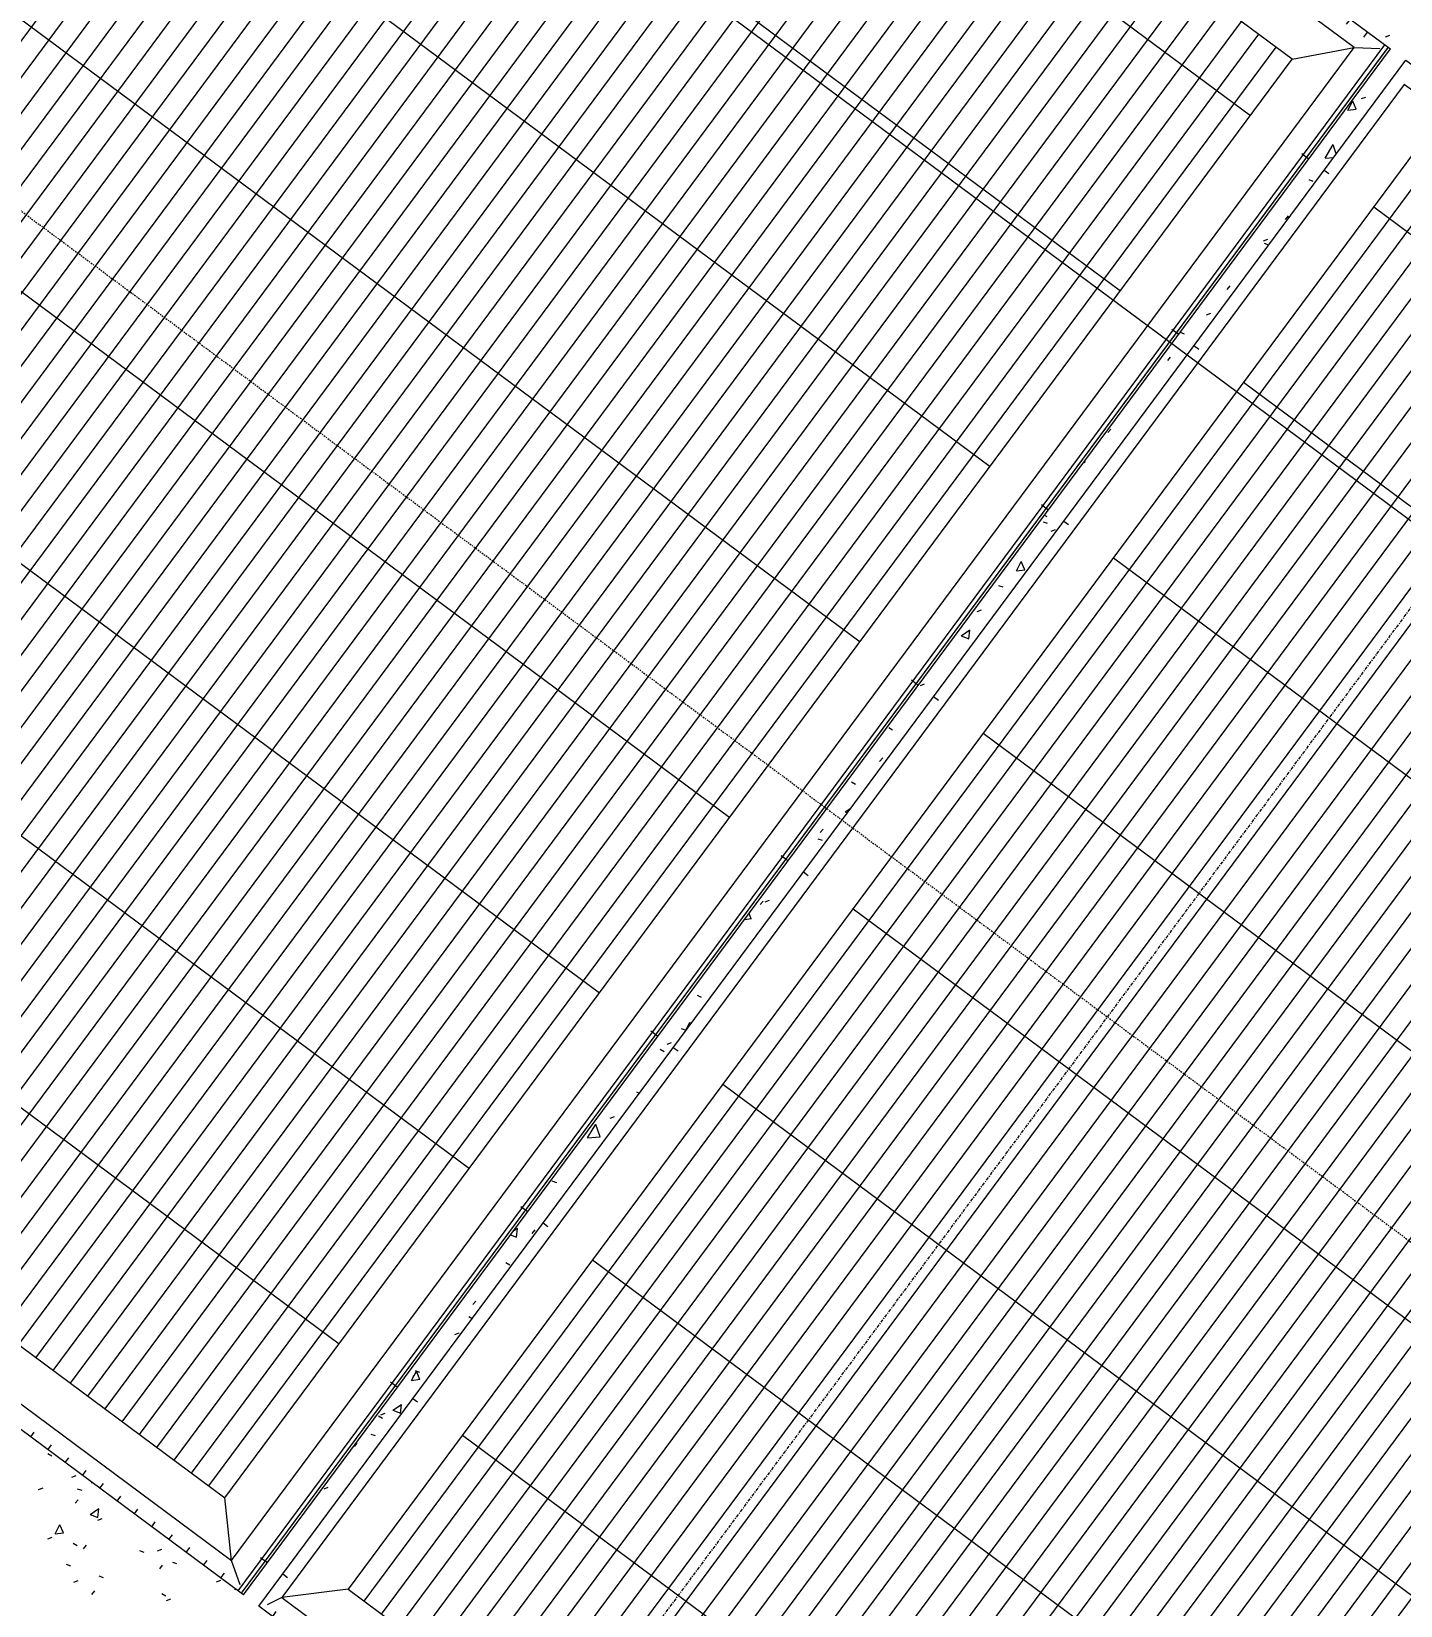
# Model space of a CAD drawing. Header units: centimetres. Extents: x -4512 to 25286, y -2765 to 13485.
# Drawn here: x 21148.8 to 21274.1, y 10976.3 to 11120.4 of the extents above; entities that cross this region are included whole.
import ezdxf

# ---------------------------------------------------------------- set-up
doc = ezdxf.new("R2010")
doc.units = ezdxf.units.CM
for name, pattern in [('_3D Schnittbereich_', [0.6, 0.4, -0.2]), ('_Schnittlinie_', [0.6, 0.3, -0.1, 0.1, -0.1]), ('DB_Strichpunkt', [0.28, 0.15, -0.065, 0, -0.065]), ('Grundgrenze', [0.9, 0.4, -0.1, 0.1, -0.1, 0.1, -0.1])]:
    doc.linetypes.add(name, pattern=pattern)
for name, color, linetype, lineweight in [('A-ANNO-DIMS', 7, 'Continuous', 5), ('A-ANNO-DIMS-50', 7, 'Continuous', 5), ('A-FLOR', 7, 'Continuous', 9), ('A-FLOR-PATT', 7, 'Continuous', 9), ('Q-SPCQ', 7, 'Continuous', 9), ('S-GRID', 7, 'Continuous', 5)]:
    doc.layers.add(name, color=color, linetype=linetype, lineweight=lineweight)
doc.layers.add('C-PROP-LINE', color=96, linetype='Grundgrenze', lineweight=25, true_color=0x008000)
doc.layers.add('G-ANNO-SYMB', color=9, linetype='_3D Schnittbereich_', lineweight=5, true_color=0xc0c0c0)
doc.styles.add('Arial Unicode MS_3', font='ARIALUNI.ttf', dxfattribs={"width": 0.8, "height": 9})
doc.dimstyles.new('M_1_100', dxfattribs={"dimscale": 30.48, "dimtxt": 9.052604, "dimasz": 0.098425, "dimexe": 0.246063, "dimexo": 0.0625, "dimgap": 0.032808, "dimtad": 1, "dimdec": 1, "dimrnd": 0.5, "dimdsep": 46, "dimtxsty": 'Arial Unicode MS_3', "dimblk1": 'OBLIQUE', "dimblk2": 'OBLIQUE', "dimsah": 1, "dimcen": 0.09, "dimazin": 0, "dimtfac": 1, "dimtdec": 4, "dimtix": 1, "dimtmove": 0, "dimatfit": 3, "dimfxl": 0.246063, "dimfxlon": 1, "dimtvp": 1, "dimtolj": 1, "dimtzin": 0, "dimlwd": 13, "dimlwe": 13, "dimarcsym": 2})

# ---------------------------------------------------------------- blocks, each defined once
blk = doc.blocks.new('HNP_M5_Solarpaneel_parametrisch ohne Füße - HNP_Solarpaneel_1134x1762-7903408-DD - FOK AF 300')
at = {"layer": 'Q-SPCQ', "lineweight": 5, "true_color": 0xe0e0e0}
h = blk.add_hatch(dxfattribs=at)
h.set_pattern_fill('FP_2', color=254, style=0, pattern_type=2)
h.set_pattern_definition([(180, (88.1, 113.27), (0, -0.3473), []), (270, (88.1, 113.27), (20, 1e-15), [])])
h.paths.add_polyline_path([(176.2, 113.4), (0, 113.4), (0.03, 113.14), (176.2, 113.14)])
h = blk.add_hatch(dxfattribs=at)
h.set_pattern_fill('FP_3', color=254, style=0, pattern_type=2)
h.set_pattern_definition([(0, (88.1, 56.44), (0, 1.97), []), (90, (88.1, 56.44), (-20, 1e-15), [])])
h.paths.add_polyline_path([(176.2, 113.14), (0, 113.14), (0, -0.26), (176.2, -0.26), (176.2, 112.6)])
h.paths.add_polyline_path([(175.65, 112.6), (175.65, 0.28), (0.55, 0.28), (0.59, 112.6), (175.12, 112.6)])
h.paths.add_polyline_path([(170.09, 106.75), (6.11, 106.75), (6.11, 5.39), (170.09, 5.39), (170.09, 102.11)])
at = {"layer": 'Q-SPCQ', "lineweight": 5}
for p, q in [((176.2, 113.4), (0, 113.4)), ((0, 113.14), (0, 113.4)), ((176.2, 113.4), (0, 113.4)), ((0, -0.26), (0, 113.14)), ((0, 113.14), (176.2, 113.14)), ((1.88, 110.65), (0.55, 112.6)), ((175.65, 112.6), (174.32, 110.65)), ((176.2, 113.4), (176.2, 113.14)), ((176.2, 113.14), (176.2, -0.26)), ((6.11, 106.75), (1.88, 110.65)), ((1.88, 110.65), (1.88, 0.96)), ((174.32, 110.65), (1.88, 110.65)), ((174.32, 110.65), (170.09, 106.75)), ((174.32, 0.96), (174.32, 110.65)), ((6.11, 106.75), (6.11, 5.39)), ((170.09, 106.75), (6.11, 106.75)), ((170.09, 5.39), (170.09, 106.75)), ((6.11, 5.39), (170.09, 5.39)), ((170.09, 5.39), (174.32, 0.96)), ((1.88, 0.96), (174.32, 0.96)), ((174.32, 0.96), (175.65, 0.28)), ((176.2, -0.26), (0, -0.26))]:
    blk.add_line(p, q, dxfattribs=at)
blk = doc.blocks.new('FP_53-DD - FOK AF 300')
at = {"layer": 'A-FLOR-PATT', "color": 8, "lineweight": 5, "true_color": 0x787878}
for p, q in [((34596.13, 11119.87), (34596.53, 11120.02)), ((34593.93, 11114.21), (34594.33, 11114.35)), ((34592.7, 11113.15), (34593.14, 11114)), ((34592.7, 11113.15), (34593.45, 11113.25)), ((34593.45, 11113.24), (34593.14, 11113.99)), ((34590.6, 11108.77), (34591.35, 11110)), ((34591.62, 11109.16), (34591.34, 11109.99)), ((34590.6, 11108.77), (34591.37, 11108.82)), ((34589.11, 11106.8), (34589.5, 11106.65)), ((34586.99, 11103.15), (34587.26, 11103.47)), ((34584.97, 11101.19), (34585.36, 11101.34)), ((34585.03, 11100.98), (34585.43, 11100.83)), ((34581.64, 11096.74), (34581.91, 11097.07)), ((34579.75, 11094.42), (34580.15, 11094.56)), ((34577.34, 11092.82), (34577.71, 11092.69)), ((34576.2, 11090.23), (34576.47, 11090.55)), ((34570.71, 11083.64), (34570.98, 11083.97)), ((34568.61, 11080.88), (34568.64, 11081.09)), ((34568.51, 11080.93), (34568.61, 11080.89)), ((34564.79, 11075.48), (34565.18, 11075.34)), ((34564.92, 11076.08), (34565.14, 11075.96)), ((34565.54, 11074.61), (34565.94, 11074.76)), ((34562.35, 11070.98), (34562.8, 11071.84)), ((34562.35, 11070.98), (34563.11, 11071.09)), ((34563.11, 11071.08), (34562.8, 11071.83)), ((34560.71, 11069.66), (34561.11, 11069.51)), ((34558.77, 11067.26), (34559.17, 11067.41)), ((34557.29, 11065.04), (34558.08, 11065.58)), ((34558, 11064.75), (34558.08, 11065.57)), ((34557.29, 11065.04), (34558, 11064.77)), ((34553.56, 11060.48), (34553.95, 11060.63)), ((34550.66, 11056.64), (34551.02, 11056.43)), ((34549.83, 11053.54), (34550.11, 11053.86)), ((34547.26, 11051.68), (34547.62, 11051.47)), ((34546.67, 11048.92), (34547.2, 11049.27)), ((34546.67, 11048.92), (34546.88, 11048.84)), ((34544.17, 11046.46), (34544.57, 11046.32)), ((34544.4, 11047.03), (34544.67, 11047.35)), ((34538.9, 11040.44), (34539.17, 11040.76)), ((34539.34, 11040.68), (34539.74, 11040.83)), ((34538.08, 11039.14), (34537.88, 11039.63)), ((34537.46, 11039.07), (34538.09, 11039.15)), ((34533.14, 11032.16), (34533.5, 11031.95)), ((34532.02, 11028.82), (34532.46, 11029.67)), ((34532.53, 11029.5), (34532.46, 11029.66)), ((34530.38, 11027.67), (34530.78, 11027.82)), ((34531.65, 11029.11), (34532.04, 11028.97)), ((34529.74, 11027.2), (34530.1, 11026.99)), ((34527.57, 11023.29), (34527.85, 11023.19)), ((34525.16, 11020.89), (34525.56, 11021.04)), ((34523.09, 11019.1), (34523.84, 11020.34)), ((34523.09, 11019.1), (34524.24, 11019.19)), ((34524.24, 11019.17), (34523.84, 11020.32)), ((34519.84, 11015.14), (34520.24, 11015)), ((34516.33, 11010.58), (34516.67, 11010.81)), ((34516.59, 11009.99), (34516.67, 11010.8)), ((34518.03, 11010.34), (34518.3, 11010.66)), ((34516.05, 11010.21), (34516.59, 11010)), ((34515.62, 11007.68), (34515.99, 11007.47)), ((34512.6, 11003.82), (34512.87, 11004.15)), ((34512.22, 11002.72), (34512.53, 11002.54)), ((34510.95, 11001.09), (34511.35, 11001.24)), ((34506.99, 10996.89), (34507.43, 10997.74)), ((34507.1, 10997.24), (34507.37, 10997.56)), ((34507.32, 10997.79), (34507.72, 10997.65)), ((34507.75, 10996.98), (34507.43, 10997.73)), ((34506.99, 10996.89), (34507.75, 10996.99)), ((34505.26, 10994.16), (34506.06, 10994.69)), ((34505.97, 10993.87), (34506.06, 10994.68)), ((34503.97, 10993.64), (34504.33, 10993.43)), ((34504.18, 10993.73), (34504.58, 10993.88)), ((34505.26, 10994.16), (34505.97, 10993.88)), ((34503.25, 10991.97), (34503.64, 10991.83)), ((34501.75, 10990.82), (34502.02, 10991.15)), ((34473.69, 10990.19), (34474.05, 10989.98)), ((34475.88, 10988.04), (34476.28, 10988.18)), ((34477.67, 10987.54), (34477.73, 10987.55)), ((34472.85, 10986.91), (34473.25, 10987.05)), ((34476.2, 10985.64), (34476.47, 10985.96)), ((34476.39, 10986.97), (34476.79, 10986.83)), ((34498.97, 10986.95), (34499.36, 10987.1)), ((34477.56, 10984.62), (34478.36, 10985.15)), ((34477.56, 10984.62), (34478.27, 10984.34)), ((34478.27, 10984.33), (34478.36, 10985.14)), ((34474.35, 10982.83), (34474.8, 10983.68)), ((34475.11, 10982.93), (34474.79, 10983.67)), ((34478.27, 10984.09), (34478.66, 10984.24)), ((34473.68, 10982.38), (34474.08, 10982.53)), ((34474.35, 10982.83), (34475.11, 10982.94)), ((34476.01, 10981.98), (34476.37, 10981.77)), ((34476.96, 10981.46), (34477.23, 10981.79)), ((34482.09, 10981.31), (34482.49, 10981.17)), ((34483.72, 10981.28), (34484.11, 10981.43)), ((34485.09, 10980.25), (34485.48, 10980.11)), ((34475.37, 10980.06), (34475.77, 10979.92)), ((34478.37, 10978.99), (34478.77, 10978.85)), ((34483.93, 10979.64), (34484.2, 10979.97)), ((34476.08, 10978.43), (34476.47, 10978.58)), ((34477.73, 10977.29), (34478, 10977.62)), ((34484.13, 10977.37), (34484.49, 10977.16)), ((34489.14, 10978.46), (34489.53, 10978.61)), ((34490.81, 10977.72), (34490.88, 10977.8)), ((34484.55, 10976.75), (34484.95, 10976.9))]:
    blk.add_line(p, q, dxfattribs=at)
blk = doc.blocks.new('Family - ___-3356438-DD - FOK AF 300')
at = {"layer": 'C-PROP-LINE', "color": 1, "true_color": 0xff0000}
blk.add_arc((31751.09, 12946.58), 4399.16, 307.0818, 334.045, dxfattribs=at)
blk = doc.blocks.new('Family - ___-4252337-DD - FOK AF 300')
at = {"layer": 'C-PROP-LINE', "color": 5, "lineweight": 35, "true_color": 0x0000ff}
blk.add_arc((31751.09, 12946.58), 4399.16, 307.0818, 334.045, dxfattribs=at)
blk = doc.blocks.new('DIMBLOCK27-DD - FOK AF 300')
at = {"layer": 'A-ANNO-DIMS-50', "lineweight": 13}
for p, q in [((23387.22, 12863.39), (23381.2, 12867.85)), ((23387.22, 12863.39), (23386.91, 12865.48)), ((21152.44, 9850.93), (23387.22, 12863.39)), ((23387.22, 12863.39), (23387.53, 12861.29)), ((23387.22, 12863.39), (23393.24, 12858.92)), ((21152.44, 9850.93), (21146.42, 9855.4)), ((21152.44, 9850.93), (21152.13, 9853.03)), ((21152.44, 9850.93), (21152.75, 9848.84)), ((21152.44, 9850.93), (21158.47, 9846.47))]:
    blk.add_line(p, q, dxfattribs=at)
at = {"layer": 'A-ANNO-DIMS-50', "color": 0, "lineweight": 13, "insert": (22252.25, 11354.75), "char_height": 9, "width": 29.773, "attachment_point": 1, "rotation": 53.4303, "line_spacing_factor": 1.117605, "style": 'Arial Unicode MS_3'}
blk.add_mtext('3.751', dxfattribs=at)
blk = doc.blocks.new('_Oblique')
at = {"color": 0, "linetype": 'ByBlock', "lineweight": -2}
blk.add_line((-0.5, -0.5), (0.5, 0.5), dxfattribs=at)
blk = doc.blocks.new('DIMBLOCK54-DD - FOK AF 300')
at = {"layer": 'A-ANNO-DIMS-50', "lineweight": 13}
for p, q in [((20425.35, 11705.91), (20429.82, 11711.94)), ((20425.35, 11705.91), (20420.88, 11699.89)), ((20425.35, 11705.91), (20423.25, 11705.6)), ((20425.35, 11705.91), (20427.45, 11706.22)), ((21496.73, 10911.12), (20425.35, 11705.91)), ((21496.73, 10911.12), (21501.2, 10917.14)), ((21496.73, 10911.12), (21492.26, 10905.09)), ((21496.73, 10911.12), (21494.63, 10910.8)), ((21496.73, 10911.12), (21498.83, 10911.43))]:
    blk.add_line(p, q, dxfattribs=at)
at = {"layer": 'A-ANNO-DIMS-50', "color": 0, "lineweight": 13, "insert": (20958.64, 11326.09), "char_height": 9, "width": 29.773, "attachment_point": 1, "rotation": 323.4303, "line_spacing_factor": 1.117605, "style": 'Arial Unicode MS_3'}
blk.add_mtext('1.334', dxfattribs=at)

msp = doc.modelspace()

# ---------------------------------------------------------------- linework, layer by layer
at = {"layer": 'G-ANNO-SYMB', "color": 174, "linetype": '_Schnittlinie_', "lineweight": 13, "true_color": 0x000099}
msp.add_line((20709.668, 10305.402), (22851.132, 13192.092), dxfattribs=at)
at = {"layer": 'S-GRID', "color": 8, "linetype": 'DB_Strichpunkt', "true_color": 0x808080}
msp.add_line((20238.441, 11778.58), (21781.795, 10633.648), dxfattribs=at)

# ---------------------------------------------------------------- block references
at = {"layer": 'A-FLOR', "color": 254, "lineweight": 5, "true_color": 0xcfcfcf}
msp.add_blockref('FP_53-DD - FOK AF 300', (-13323.377, 0), dxfattribs=at)
at = {"layer": 'C-PROP-LINE', "color": 5, "lineweight": 35, "true_color": 0x0000ff}
msp.add_blockref('Family - ___-4252337-DD - FOK AF 300', (-13323.377, 0), dxfattribs=at)
at = {"layer": 'C-PROP-LINE', "color": 1, "true_color": 0xff0000}
msp.add_blockref('Family - ___-3356438-DD - FOK AF 300', (-13323.377, 0), dxfattribs=at)
at = {"layer": 'Q-SPCQ', "rotation": 233.4302660668834}
for p in [(21182.134, 11186.332), (21274.816, 11117.577)]:
    msp.add_blockref('HNP_M5_Solarpaneel_parametrisch ohne Füße - HNP_Solarpaneel_1134x1762-7903408-DD - FOK AF 300', p, dxfattribs=at)

# ---------------------------------------------------------------- dimensions: what is measured, and where the dimension line sits
at = {"layer": 'A-ANNO-DIMS', "lineweight": 13}
for base, p1, p2, angle, override, picture, middle in [((23387.219, 12863.386), (21146.419, 9855.402), (23381.196, 12867.855), 53.43027, {"dimpost": '<>', "dimfxl": 3750.879752}, 'DIMBLOCK27-DD - FOK AF 300', (22265.335, 11360.496)), ((20425.353, 11705.913), (21492.263, 10905.092), (20420.884, 11699.89), 323.43027, {"dimpost": '<>', "dimfxl": 1334}, 'DIMBLOCK54-DD - FOK AF 300', (20964.378, 11313.01))]:
    dim = msp.add_linear_dim(base=base, p1=p1, p2=p2, angle=angle, dimstyle='M_1_100', override=override, dxfattribs=at)
    dim.commit()
    dim.dimension.update_dxf_attribs({"geometry": picture, "text_midpoint": middle})

doc.saveas('drawing.dxf')
